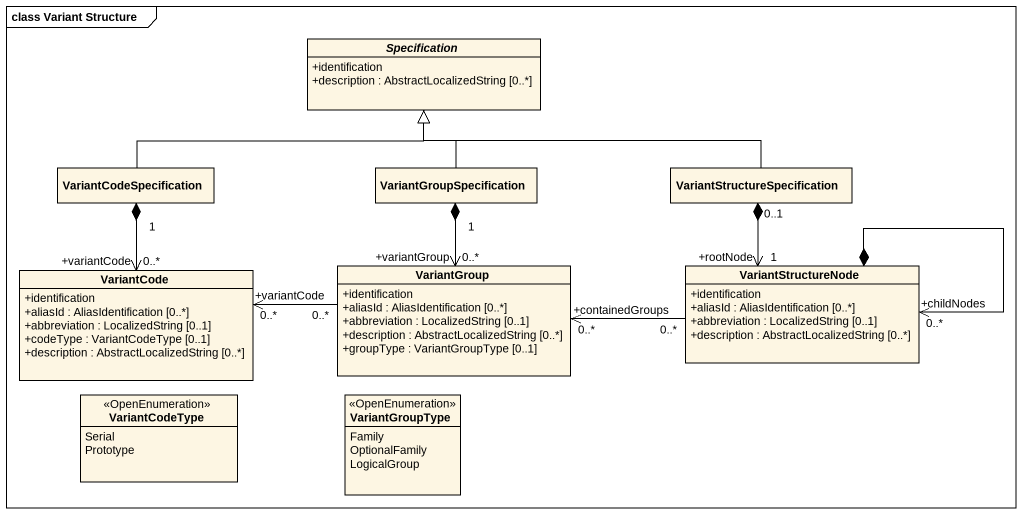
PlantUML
@startuml
mainframe class Variant Structure
hide circle
hide empty members
skinparam classAttributeIconSize 0
abstract class Specification {
  +identification
  +description : AbstractLocalizedString [0..*]
}
class VariantCodeSpecification
class VariantGroupSpecification
class "VariantStructureSpecification" as VariantStructureSpecificatio
class VariantCode {
  +identification
  +aliasId : AliasIdentification [0..*]
  +abbreviation : LocalizedString [0..1]
  +codeType : VariantCodeType [0..1]
  +description : AbstractLocalizedString [0..*]
}
class VariantGroup {
  +identification
  +aliasId : AliasIdentification [0..*]
  +abbreviation : LocalizedString [0..1]
  +description : AbstractLocalizedString [0..*]
  +groupType : VariantGroupType [0..1]
}
class VariantStructureNode {
  +identification
  +aliasId : AliasIdentification [0..*]
  +abbreviation : LocalizedString [0..1]
  +description : AbstractLocalizedString [0..*]
}
enum VariantCodeType <<OpenEnumeration>> {
  Serial
  Prototype
}
enum VariantGroupType <<OpenEnumeration>> {
  Family
  OptionalFamily
  LogicalGroup
}
VariantCodeSpecification -right-|> Specification
VariantCodeSpecification "1" *--> "+variantCode\n0..*" VariantCode
VariantGroupSpecification -up-|> Specification
VariantGroupSpecification "1" *--> "+variantGroup\n0..*" VariantGroup
VariantStructureSpecificatio -left-|> Specification
VariantStructureSpecificatio "0..1" *--> "+rootNode\n1" VariantStructureNode
VariantGroup "0..*" -left-> "+variantCode\n0..*" VariantCode
VariantStructureNode "0..*" -left-> "+containedGroups\n0..*" VariantGroup
VariantStructureNode *--> "+childNodes\n0..*" VariantStructureNode
@enduml
